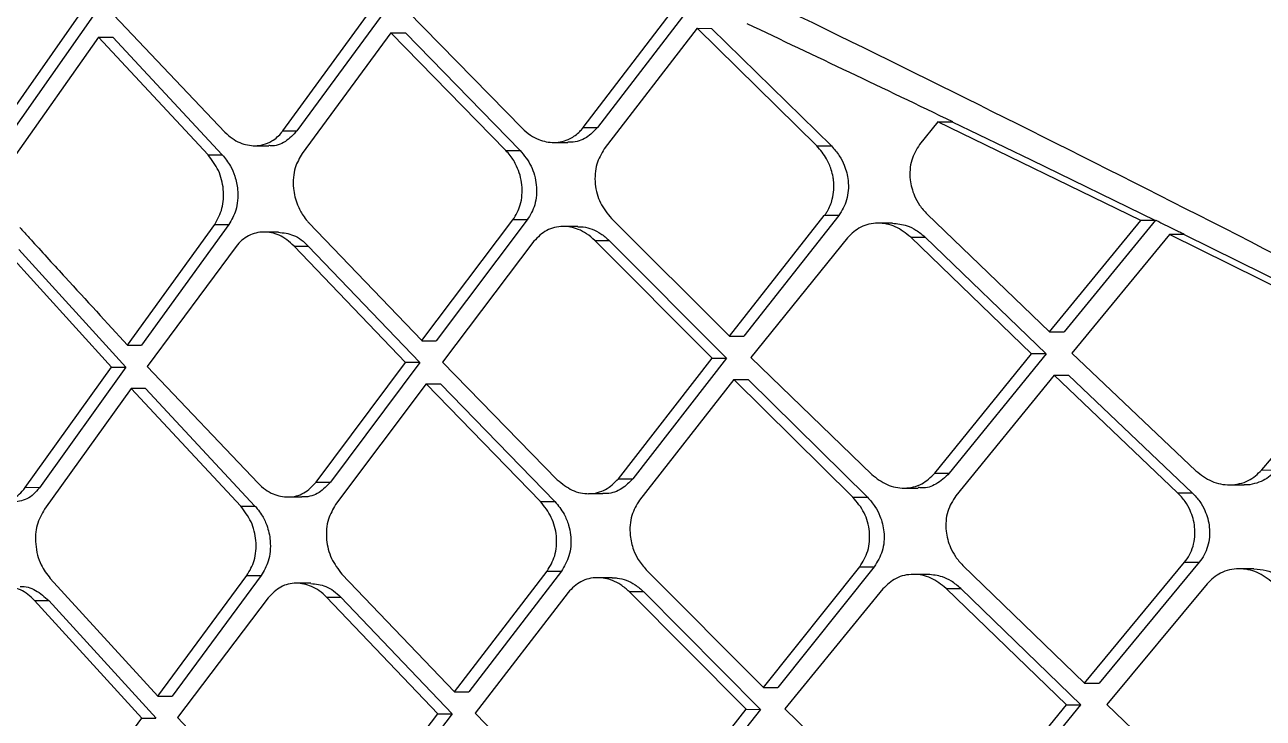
# Model space of a CAD drawing. Extents: x 939 to 1039, y 781 to 934.
# Drawn here: x 1026.9 to 1028.158, y 825.928 to 826.633 of the extents above; entities that cross this region are included whole.
import ezdxf

# ---------------------------------------------------------------- set-up
doc = ezdxf.new("R2010")
doc.units = 0
doc.header["$MEASUREMENT"] = 0
doc.layers.add('1', color=4, linetype='Continuous')

# ---------------------------------------------------------------- blocks, each defined once
blk = doc.blocks.new('Envoy')
at = {"layer": '1', "color": 3, "linetype": 'Continuous', "lineweight": 25}
for p, q in [((88.2152, 27.3452), (88.3012, 27.4679)), ((88.3157, 27.4678), (88.2297, 27.3452)), ((88.3369, 27.4684), (88.4496, 27.3497)), ((88.5083, 27.3509), (88.5973, 27.4724)), ((88.6119, 27.4724), (88.5228, 27.3509)), ((88.6348, 27.4729), (88.7518, 27.3533)), ((88.8134, 27.3542), (88.9074, 27.4769)), ((88.9221, 27.4769), (88.8281, 27.3542)), ((88.9293, 27.4552), (88.835, 27.3325)), ((88.9293, 27.4552), (88.944, 27.4551)), ((89.051, 27.3355), (88.9294, 27.4552)), ((88.944, 27.4551), (89.0657, 27.3355)), ((88.3212, 27.4461), (88.2348, 27.3235)), ((88.4324, 27.3265), (88.3212, 27.4461)), ((88.3212, 27.4461), (88.3357, 27.4461)), ((88.3357, 27.4461), (88.4469, 27.3265)), ((88.6183, 27.4507), (88.5281, 27.328)), ((88.7349, 27.331), (88.6183, 27.4507)), ((88.6183, 27.4507), (88.6329, 27.4506)), ((88.6329, 27.4506), (88.7495, 27.331)), ((88.8134, 27.3542), (88.8281, 27.3542)), ((89.1738, 27.36), (89.1554, 27.337)), ((89.3801, 27.2598), (89.1738, 27.36)), ((89.1886, 27.36), (89.2687, 27.3213)), ((88.5083, 27.3509), (88.5228, 27.3509)), ((88.4796, 27.3358), (88.4941, 27.3358)), ((88.7349, 27.331), (88.7495, 27.331)), ((88.7835, 27.3391), (88.7979, 27.3391)), ((89.051, 27.3355), (89.0657, 27.3355)), ((88.4324, 27.3265), (88.4469, 27.3265)), ((89.2687, 27.3213), (89.3951, 27.2597)), ((89.1629, 27.2663), (89.2874, 27.1466)), ((88.3505, 27.1331), (88.4392, 27.2558)), ((88.4537, 27.2558), (88.365, 27.1331)), ((88.4392, 27.2558), (88.4537, 27.2558)), ((88.535, 27.2573), (88.6497, 27.1377)), ((88.6497, 27.1377), (88.7421, 27.2603)), ((88.7567, 27.2603), (88.6643, 27.1376)), ((88.7567, 27.2603), (88.7421, 27.2603)), ((88.8082, 27.2537), (88.7934, 27.2537)), ((88.8423, 27.2618), (88.9621, 27.1422)), ((88.9621, 27.1422), (89.0585, 27.2648)), ((89.0732, 27.2648), (88.9767, 27.1421)), ((89.0732, 27.2648), (89.0585, 27.2648)), ((89.1278, 27.257), (89.1131, 27.257)), ((89.2874, 27.1466), (89.3801, 27.2598)), ((89.3951, 27.26), (89.3022, 27.1466)), ((89.395, 27.2598), (89.3801, 27.2598)), ((88.5039, 27.248), (88.4893, 27.248)), ((89.0822, 27.2423), (88.9839, 27.1204)), ((89.2692, 27.1244), (89.1463, 27.2428)), ((89.1463, 27.2428), (89.161, 27.2428)), ((89.161, 27.2428), (89.284, 27.1243)), ((89.4092, 27.2455), (89.3101, 27.1249)), ((89.4241, 27.2454), (89.4093, 27.2455)), ((89.5628, 27.1694), (89.4093, 27.2455)), ((89.4242, 27.2454), (89.5607, 27.1779)), ((88.3345, 27.1108), (88.2256, 27.2305)), ((88.2401, 27.2304), (88.349, 27.1108)), ((88.4609, 27.2333), (88.3706, 27.1114)), ((88.633, 27.1154), (88.5198, 27.2338)), ((88.5198, 27.2338), (88.5343, 27.2338)), ((88.5343, 27.2338), (88.6476, 27.1153)), ((88.7635, 27.2386), (88.6707, 27.1159)), ((88.9446, 27.1199), (88.8253, 27.2395)), ((88.8253, 27.2395), (88.8399, 27.2395)), ((88.8399, 27.2395), (88.9593, 27.1198)), ((88.9621, 27.1422), (88.9767, 27.1421)), ((89.2874, 27.1466), (89.3022, 27.1466)), ((88.3505, 27.1331), (88.365, 27.1331)), ((88.6497, 27.1376), (88.6643, 27.1376)), ((89.503, 27.0062), (89.6066, 27.1288)), ((88.5424, 26.9939), (88.633, 27.1154)), ((88.6476, 27.1153), (88.5569, 26.9939)), ((88.6475, 27.1153), (88.633, 27.1154)), ((88.6707, 27.1159), (88.7873, 26.9963)), ((88.8493, 26.9972), (88.9446, 27.1199)), ((88.9593, 27.1198), (88.8639, 26.9972)), ((88.9446, 27.1199), (88.9593, 27.1198)), ((88.984, 27.1204), (89.1067, 27.0016)), ((89.1708, 27.0029), (89.2692, 27.1244)), ((89.284, 27.1243), (89.1855, 27.0028)), ((89.3101, 27.1249), (89.436, 27.0053)), ((88.2466, 26.9882), (88.3345, 27.1108)), ((88.349, 27.1108), (88.2611, 26.9881)), ((88.3345, 27.1108), (88.349, 27.1108)), ((88.3706, 27.1114), (88.4832, 26.9926)), ((89.2919, 27.1026), (89.1922, 26.98)), ((89.4175, 26.983), (89.2919, 27.1026)), ((89.2919, 27.1026), (89.3067, 27.1026)), ((89.3067, 27.1026), (89.4324, 26.983)), ((88.654, 27.0936), (88.5621, 26.971)), ((88.7702, 26.974), (88.654, 27.0936)), ((88.654, 27.0936), (88.6685, 27.0936)), ((88.6685, 27.0936), (88.7848, 26.974)), ((88.9665, 27.0981), (88.8708, 26.9755)), ((89.0876, 26.9785), (88.9665, 27.0981)), ((88.9665, 27.0981), (88.9811, 27.0981)), ((88.9811, 27.0981), (89.1023, 26.9785)), ((88.3545, 27.0891), (88.2663, 26.9664)), ((88.4656, 26.9695), (88.3545, 27.0891)), ((88.369, 27.0891), (88.3545, 27.0891)), ((88.369, 27.0891), (88.4801, 26.9695)), ((89.1708, 27.0029), (89.1855, 27.0028)), ((89.503, 27.0062), (89.5179, 27.0061)), ((88.5424, 26.9939), (88.5569, 26.9939)), ((88.8493, 26.9972), (88.8639, 26.9972)), ((89.4703, 26.9911), (89.4852, 26.9911)), ((88.2611, 26.9881), (88.2466, 26.9882)), ((88.5133, 26.9788), (88.5278, 26.9788)), ((88.819, 26.9821), (88.8335, 26.9821)), ((89.0876, 26.9785), (89.1023, 26.9785)), ((89.1393, 26.9878), (89.154, 26.9878)), ((89.4175, 26.983), (89.4323, 26.983)), ((88.4656, 26.9695), (88.4801, 26.9695)), ((88.7702, 26.974), (88.7848, 26.974)), ((88.6829, 26.7806), (88.7769, 26.9033)), ((88.7915, 26.9033), (88.6974, 26.7806)), ((88.7769, 26.9033), (88.7914, 26.9033)), ((88.8776, 26.9048), (88.9968, 26.7851)), ((88.9968, 26.7851), (89.0945, 26.9078)), ((89.1092, 26.9078), (89.0114, 26.7851)), ((89.0945, 26.9078), (89.1092, 26.9078)), ((89.1992, 26.9092), (89.3229, 26.7896)), ((89.3229, 26.7896), (89.4245, 26.9123)), ((89.4394, 26.9123), (89.3377, 26.7896)), ((89.4245, 26.9123), (89.4394, 26.9123)), ((89.495, 26.9056), (89.4801, 26.9056)), ((88.2722, 26.8957), (88.3815, 26.7761)), ((88.3815, 26.7761), (88.4719, 26.8988)), ((88.4864, 26.8988), (88.3959, 26.7761)), ((88.4719, 26.8988), (88.4864, 26.8988)), ((88.5369, 26.891), (88.5223, 26.891)), ((88.5685, 26.9003), (88.6829, 26.7806)), ((88.8431, 26.8967), (88.8284, 26.8967)), ((89.1639, 26.9), (89.1492, 26.9)), ((89.4474, 26.8906), (89.3455, 26.7679)), ((88.4936, 26.8763), (88.4015, 26.7544)), ((88.6659, 26.7584), (88.5529, 26.8768)), ((88.5529, 26.8768), (88.5674, 26.8768)), ((88.5674, 26.8768), (88.6805, 26.7583)), ((88.7982, 26.8816), (88.7039, 26.7589)), ((88.9791, 26.7629), (88.8602, 26.8825)), ((88.8748, 26.8825), (88.9938, 26.7628)), ((89.1181, 26.8853), (89.0186, 26.7634)), ((89.3045, 26.7673), (89.1823, 26.8858)), ((89.1823, 26.8858), (89.1971, 26.8858)), ((89.3193, 26.7673), (89.1971, 26.8858)), ((88.3651, 26.7538), (88.2561, 26.8735)), ((88.2561, 26.8735), (88.2706, 26.8734)), ((88.2706, 26.8734), (88.3796, 26.7538)), ((89.3229, 26.7896), (89.3377, 26.7896)), ((88.3815, 26.7761), (88.3959, 26.7761)), ((88.6829, 26.7806), (88.6974, 26.7806)), ((88.8824, 26.6402), (88.9791, 26.7629)), ((88.9938, 26.7628), (88.897, 26.6402)), ((88.9791, 26.7629), (88.9937, 26.7628)), ((89.0186, 26.7634), (89.1407, 26.6446)), ((89.205, 26.6459), (89.3045, 26.7673)), ((89.2197, 26.6458), (89.3193, 26.7673)), ((89.3045, 26.7673), (89.3193, 26.7673)), ((89.3455, 26.7679), (89.4706, 26.6483)), ((88.2753, 26.6312), (88.3651, 26.7538)), ((88.3651, 26.7538), (88.3795, 26.7538)), ((88.4015, 26.7544), (88.514, 26.6356)), ((88.5736, 26.6369), (88.6659, 26.7584)), ((88.6804, 26.7583), (88.5881, 26.6368)), ((88.6659, 26.7584), (88.6804, 26.7583)), ((88.7039, 26.7589), (88.8201, 26.6393))]:
    blk.add_line(p, q, dxfattribs=at)
at = {"layer": '1', "color": 3, "linetype": 'Continuous', "lineweight": 25, "flags": 128}
for points in [[(89.1738, 27.36), (89.1821, 27.36), (89.1886, 27.36)], [(89.284, 27.1243), (89.2757, 27.1243), (89.2692, 27.1244)], [(88.8602, 26.8825), (88.8684, 26.8825), (88.8748, 26.8825)]]:
    blk.add_lwpolyline(points, dxfattribs=at)
at = {"layer": '1', "color": 3, "linetype": 'Continuous', "lineweight": 25}
for points, knots in [([(87.2903, 28.5904), (87.2983, 28.5879), (87.3433, 28.5737), (87.4284, 28.5458), (87.5383, 28.5129), (87.6479, 28.4802), (87.753, 28.4464), (87.8751, 28.4063), (88.0186, 28.3607), (88.184, 28.3103), (88.3698, 28.2482), (88.5619, 28.1838), (88.7695, 28.1137), (88.9914, 28.0378), (89.2269, 27.9565), (89.4677, 27.872), (89.7098, 27.7846), (89.9576, 27.6931), (90.1825, 27.6084), (90.3777, 27.5332), (90.5484, 27.4663), (90.7286, 27.3943), (90.9066, 27.3223), (91.0626, 27.2585), (91.1539, 27.2193), (91.1934, 27.2024)], [0, 0, 0, 0, 0.009738, 0.054601, 0.100033, 0.132056, 0.170263, 0.205637, 0.248795, 0.300159, 0.346151, 0.397485, 0.446642, 0.498592, 0.555879, 0.611205, 0.664279, 0.721091, 0.779345, 0.816197, 0.852883, 0.894557, 0.93795, 0.973138, 1, 1, 1, 1]), ([(91.1871, 27.188), (91.0408, 27.2492), (90.7479, 27.3716), (90.3067, 27.5463), (89.8647, 27.7129), (89.4255, 27.8725), (89.0468, 28.003), (88.732, 28.111), (88.4775, 28.1956), (88.2358, 28.2791), (87.9869, 28.3578), (87.7406, 28.4447), (87.5005, 28.5218), (87.3605, 28.5673), (87.2903, 28.5901)], [0, 0, 0, 0, 0.099304, 0.198802, 0.2983853, 0.3983177, 0.4984058, 0.5609177, 0.6237893, 0.6873653, 0.7502551, 0.8333896, 0.9165325, 1, 1, 1, 1]), ([(87.2582, 28.2699), (87.3163, 28.2451), (87.4329, 28.1952), (87.6351, 28.1078), (87.8533, 28.0126), (88.0868, 27.909), (88.3327, 27.7979), (88.6345, 27.6586), (88.995, 27.4875), (89.4125, 27.28), (89.8384, 27.0595), (90.1231, 26.9008), (90.2657, 26.8214)], [0, 0, 0, 0, 0.0809765, 0.1627065, 0.2454562, 0.3257702, 0.4077135, 0.4912673, 0.6164641, 0.7433265, 0.8714642, 1, 1, 1, 1]), ([(88.9799, 27.4601), (89.0145, 27.4436), (89.0839, 27.4107), (89.1538, 27.3771), (89.1888, 27.3604)], [0, 0, 0, 0, 0.499974, 1, 1, 1, 1]), ([(88.7518, 27.3533), (88.7544, 27.3509), (88.7595, 27.3463), (88.7704, 27.3407), (88.7845, 27.3379), (88.7993, 27.3415), (88.8083, 27.3483), (88.8125, 27.3527), (88.8134, 27.354), (88.8135, 27.3542)], [0, 0, 0, 0, 0.142305, 0.273229, 0.500166, 0.749495, 0.926413, 0.991225, 1, 1, 1, 1]), ([(88.8281, 27.3542), (88.8245, 27.3505), (88.8171, 27.3429), (88.8057, 27.339), (88.7991, 27.3393), (88.798, 27.3393)], [0, 0, 0, 0, 0.428934, 0.899453, 1, 1, 1, 1]), ([(88.4496, 27.3496), (88.452, 27.3474), (88.4567, 27.343), (88.467, 27.3374), (88.478, 27.3351), (88.489, 27.3367), (88.4984, 27.3407), (88.5053, 27.3464), (88.508, 27.3504), (88.5083, 27.3509)], [0, 0, 0, 0, 0.133244, 0.261068, 0.499667, 0.625185, 0.774525, 0.975791, 1, 1, 1, 1]), ([(88.5228, 27.3509), (88.5191, 27.347), (88.5116, 27.3392), (88.5006, 27.3348), (88.4947, 27.336), (88.4941, 27.3361)], [0, 0, 0, 0, 0.468262, 0.949485, 1, 1, 1, 1]), ([(88.7422, 27.2603), (88.7451, 27.2653), (88.7496, 27.2729), (88.7517, 27.2856), (88.7516, 27.299), (88.7475, 27.3132), (88.7408, 27.3246), (88.7365, 27.3293), (88.7349, 27.331)], [0, 0, 0, 0, 0.236506, 0.36499, 0.500035, 0.749166, 0.908754, 1, 1, 1, 1]), ([(88.7495, 27.331), (88.7536, 27.3259), (88.7618, 27.3158), (88.7661, 27.2989), (88.7663, 27.2855), (88.7642, 27.2728), (88.7597, 27.2652), (88.7567, 27.2603)], [0, 0, 0, 0, 0.250701, 0.500654, 0.636003, 0.764469, 1, 1, 1, 1]), ([(88.835, 27.3325), (88.8321, 27.3275), (88.8275, 27.3199), (88.8254, 27.3072), (88.8256, 27.2938), (88.83, 27.277), (88.8382, 27.2668), (88.8423, 27.2618)], [0, 0, 0, 0, 0.236152, 0.365172, 0.500611, 0.749881, 1, 1, 1, 1]), ([(89.0585, 27.2648), (89.0586, 27.265), (89.0591, 27.2654), (89.0601, 27.2669), (89.0634, 27.2718), (89.0679, 27.2828), (89.0688, 27.2943), (89.0679, 27.3012), (89.0678, 27.3022), (89.0672, 27.3057), (89.0654, 27.3128), (89.0607, 27.3242), (89.0546, 27.3314), (89.051, 27.3355)], [0, 0, 0, 0, 0.008713, 0.023768, 0.073378, 0.250605, 0.499657, 0.50477, 0.513394, 0.541127, 0.638464, 0.791526, 1, 1, 1, 1]), ([(89.0657, 27.3355), (89.0686, 27.3323), (89.0738, 27.3265), (89.0799, 27.3145), (89.083, 27.3023), (89.0831, 27.2903), (89.0811, 27.2776), (89.0763, 27.2698), (89.0732, 27.2648)], [0, 0, 0, 0, 0.163801, 0.302433, 0.503496, 0.633994, 0.760316, 1, 1, 1, 1]), ([(89.1554, 27.337), (89.1522, 27.3319), (89.1474, 27.3241), (89.1453, 27.3113), (89.1455, 27.299), (89.1489, 27.2865), (89.1552, 27.2748), (89.1602, 27.2692), (89.1629, 27.2663)], [0, 0, 0, 0, 0.240882, 0.368209, 0.499711, 0.712566, 0.84705, 1, 1, 1, 1]), ([(88.4392, 27.2558), (88.4421, 27.2611), (88.4479, 27.2715), (88.4489, 27.2914), (88.4441, 27.3112), (88.4363, 27.3214), (88.4324, 27.3265)], [0, 0, 0, 0, 0.250058, 0.499972, 0.749959, 1, 1, 1, 1]), ([(88.4469, 27.3265), (88.4498, 27.3229), (88.4551, 27.3164), (88.4603, 27.3041), (88.4628, 27.2921), (88.4628, 27.2803), (88.4606, 27.2677), (88.4563, 27.2604), (88.4537, 27.2558)], [0, 0, 0, 0, 0.184002, 0.3258, 0.500502, 0.645809, 0.777626, 1, 1, 1, 1]), ([(88.5281, 27.328), (88.5254, 27.3233), (88.5211, 27.3159), (88.5189, 27.3033), (88.5189, 27.2905), (88.5222, 27.2769), (88.5279, 27.266), (88.5322, 27.2604), (88.5343, 27.2581), (88.5348, 27.2575), (88.535, 27.2573), (88.535, 27.2573), (88.535, 27.2573), (88.535, 27.2573)], [0, 0, 0, 0, 0.224441, 0.355996, 0.49996, 0.716949, 0.872819, 0.96725, 0.991342, 0.997612, 0.999285, 0.999926, 1, 1, 1, 1]), ([(88.8253, 27.2395), (88.8226, 27.2419), (88.8175, 27.2465), (88.8066, 27.2521), (88.7952, 27.2543), (88.7844, 27.2529), (88.7737, 27.2491), (88.7675, 27.2428), (88.7635, 27.2386)], [0, 0, 0, 0, 0.142255, 0.27317, 0.500174, 0.626935, 0.752578, 1, 1, 1, 1]), ([(88.8082, 27.2534), (88.81, 27.2535), (88.8149, 27.2535), (88.8229, 27.2511), (88.8319, 27.2467), (88.8372, 27.2419), (88.8399, 27.2395)], [0, 0, 0, 0, 0.161955, 0.430525, 0.709865, 1, 1, 1, 1]), ([(89.1463, 27.2428), (89.1413, 27.2468), (89.1312, 27.2547), (89.1157, 27.2577), (89.1039, 27.2563), (89.0927, 27.2525), (89.0863, 27.2463), (89.0822, 27.2423)], [0, 0, 0, 0, 0.249733, 0.499567, 0.630199, 0.757203, 1, 1, 1, 1]), ([(89.1278, 27.257), (89.1328, 27.2565), (89.141, 27.2557), (89.1523, 27.2502), (89.158, 27.2454), (89.161, 27.2428)], [0, 0, 0, 0, 0.415933, 0.688155, 1, 1, 1, 1]), ([(89.3953, 27.2601), (89.3958, 27.2598), (89.3968, 27.2593), (89.3978, 27.2588), (89.3983, 27.2586)], [0, 0, 0, 0, 0.500087, 1, 1, 1, 1]), ([(89.3983, 27.2586), (89.4011, 27.2572), (89.4067, 27.2545), (89.4123, 27.2517), (89.415, 27.2503)], [0, 0, 0, 0, 0.500045, 1, 1, 1, 1]), ([(88.2413, 27.2527), (88.2417, 27.2522), (88.243, 27.2507), (88.2473, 27.246), (88.2622, 27.2295), (88.2973, 27.1912), (88.3295, 27.1561), (88.3505, 27.1331)], [0, 0, 0, 0, 0.012801, 0.037085, 0.12011, 0.423994, 1, 1, 1, 1]), ([(88.5198, 27.2338), (88.5174, 27.2361), (88.5127, 27.2405), (88.5024, 27.2463), (88.4887, 27.2493), (88.4757, 27.246), (88.4665, 27.2399), (88.4628, 27.2355), (88.4609, 27.2333)], [0, 0, 0, 0, 0.134085, 0.262232, 0.500019, 0.745243, 0.871522, 1, 1, 1, 1]), ([(88.5039, 27.2478), (88.5091, 27.2472), (88.5171, 27.2464), (88.5273, 27.2404), (88.532, 27.236), (88.5343, 27.2338)], [0, 0, 0, 0, 0.473679, 0.734969, 1, 1, 1, 1]), ([(89.4151, 27.2503), (89.4166, 27.2496), (89.4197, 27.2481), (89.4228, 27.2466), (89.4243, 27.2458)], [0, 0, 0, 0, 0.500007, 1, 1, 1, 1]), ([(89.1067, 27.0016), (89.1117, 26.9977), (89.1217, 26.9899), (89.1372, 26.9871), (89.1491, 26.9886), (89.1603, 26.9926), (89.1667, 26.9988), (89.1708, 27.0029)], [0, 0, 0, 0, 0.249581, 0.49941, 0.631692, 0.759282, 1, 1, 1, 1]), ([(89.1855, 27.0028), (89.1813, 26.9988), (89.1734, 26.9914), (89.1615, 26.9872), (89.1553, 26.9882), (89.154, 26.9883)], [0, 0, 0, 0, 0.485205, 0.897518, 1, 1, 1, 1]), ([(89.436, 27.0053), (89.4412, 27.0013), (89.4516, 26.9933), (89.4678, 26.9904), (89.4803, 26.9919), (89.4921, 26.9959), (89.4987, 27.0021), (89.503, 27.0062)], [0, 0, 0, 0, 0.249836, 0.499413, 0.63488, 0.763482, 1, 1, 1, 1]), ([(89.5179, 27.0061), (89.5137, 27.0021), (89.5071, 26.9958), (89.4955, 26.9921), (89.4889, 26.9906), (89.4854, 26.9911), (89.4852, 26.9911)], [0, 0, 0, 0, 0.464067, 0.716872, 0.983298, 1, 1, 1, 1]), ([(88.4832, 26.9926), (88.4856, 26.9904), (88.4904, 26.986), (88.5007, 26.9803), (88.5143, 26.9776), (88.5305, 26.9814), (88.5384, 26.9897), (88.5424, 26.9939)], [0, 0, 0, 0, 0.135241, 0.263932, 0.50071, 0.74922, 1, 1, 1, 1]), ([(88.5569, 26.9938), (88.5532, 26.99), (88.5457, 26.9821), (88.5346, 26.9784), (88.5285, 26.9789), (88.5278, 26.9789)], [0, 0, 0, 0, 0.457466, 0.935104, 1, 1, 1, 1]), ([(88.7873, 26.9963), (88.7922, 26.9923), (88.8019, 26.9843), (88.8168, 26.9814), (88.8282, 26.9829), (88.8391, 26.9868), (88.8452, 26.9931), (88.8493, 26.9972)], [0, 0, 0, 0, 0.249744, 0.499409, 0.628424, 0.754975, 1, 1, 1, 1]), ([(88.8639, 26.9972), (88.8604, 26.9936), (88.853, 26.986), (88.8416, 26.982), (88.8349, 26.9823), (88.8335, 26.9823)], [0, 0, 0, 0, 0.417973, 0.884857, 1, 1, 1, 1]), ([(88.1898, 26.9873), (88.1943, 26.9832), (88.2032, 26.9751), (88.2194, 26.9719), (88.232, 26.9752), (88.241, 26.9813), (88.2447, 26.9858), (88.2466, 26.9882)], [0, 0, 0, 0, 0.252627, 0.499402, 0.738892, 0.866862, 1, 1, 1, 1]), ([(88.2611, 26.9881), (88.2592, 26.9859), (88.2555, 26.9813), (88.2464, 26.9749), (88.2384, 26.9738), (88.2332, 26.9731)], [0, 0, 0, 0, 0.256695, 0.510131, 1, 1, 1, 1]), ([(89.0945, 26.9078), (89.0977, 26.9129), (89.1025, 26.9207), (89.1047, 26.9335), (89.1046, 26.9467), (89.1001, 26.9634), (89.0918, 26.9735), (89.0876, 26.9785)], [0, 0, 0, 0, 0.243079, 0.370063, 0.500518, 0.7498, 1, 1, 1, 1]), ([(89.1023, 26.9785), (89.105, 26.9754), (89.1101, 26.9697), (89.1162, 26.9578), (89.1194, 26.9455), (89.1194, 26.9333), (89.1172, 26.9206), (89.1124, 26.9129), (89.1092, 26.9078)], [0, 0, 0, 0, 0.157985, 0.294582, 0.502879, 0.632659, 0.75885, 1, 1, 1, 1]), ([(89.1922, 26.98), (89.189, 26.9749), (89.1841, 26.9671), (89.1819, 26.9543), (89.182, 26.9418), (89.1854, 26.9293), (89.1916, 26.9176), (89.1966, 26.9121), (89.1992, 26.9092)], [0, 0, 0, 0, 0.241808, 0.368916, 0.499837, 0.717167, 0.850489, 1, 1, 1, 1]), ([(89.4245, 26.9123), (89.4263, 26.9147), (89.43, 26.9197), (89.4334, 26.9285), (89.4352, 26.9382), (89.4351, 26.9507), (89.4316, 26.9631), (89.4252, 26.9748), (89.4201, 26.9802), (89.4175, 26.983)], [0, 0, 0, 0, 0.122308, 0.246275, 0.372204, 0.500398, 0.719863, 0.852425, 1, 1, 1, 1]), ([(89.4324, 26.983), (89.435, 26.9801), (89.44, 26.9748), (89.4465, 26.9631), (89.45, 26.9505), (89.4501, 26.938), (89.4482, 26.9284), (89.4448, 26.9196), (89.4412, 26.9147), (89.4394, 26.9123)], [0, 0, 0, 0, 0.147767, 0.280702, 0.501398, 0.629357, 0.754891, 0.878337, 1, 1, 1, 1]), ([(88.2663, 26.9664), (88.2634, 26.9612), (88.2576, 26.9508), (88.2566, 26.9336), (88.2589, 26.9199), (88.2633, 26.9074), (88.2687, 26.9002), (88.2722, 26.8957)], [0, 0, 0, 0, 0.249636, 0.499224, 0.644574, 0.776633, 1, 1, 1, 1]), ([(88.4719, 26.8988), (88.4748, 26.9037), (88.4792, 26.9113), (88.4813, 26.924), (88.4813, 26.9373), (88.4773, 26.9542), (88.4695, 26.9644), (88.4656, 26.9695)], [0, 0, 0, 0, 0.237281, 0.365816, 0.500626, 0.750217, 1, 1, 1, 1]), ([(88.4801, 26.9695), (88.4804, 26.9692), (88.4812, 26.9683), (88.4836, 26.9655), (88.4878, 26.9596), (88.493, 26.9489), (88.4959, 26.9359), (88.4958, 26.9236), (88.4935, 26.9109), (88.4891, 26.9035), (88.4864, 26.8988)], [0, 0, 0, 0, 0.017189, 0.047367, 0.146718, 0.297876, 0.500597, 0.642126, 0.772678, 1, 1, 1, 1]), ([(88.5621, 26.971), (88.5593, 26.9662), (88.5549, 26.9588), (88.5526, 26.9461), (88.5526, 26.9326), (88.5567, 26.9155), (88.5646, 26.9053), (88.5685, 26.9002)], [0, 0, 0, 0, 0.227634, 0.358655, 0.50073, 0.750211, 1, 1, 1, 1]), ([(88.7769, 26.9033), (88.7799, 26.9083), (88.7845, 26.916), (88.7867, 26.9287), (88.7866, 26.942), (88.7823, 26.9588), (88.7743, 26.9689), (88.7702, 26.974)], [0, 0, 0, 0, 0.238728, 0.366862, 0.500587, 0.74993, 1, 1, 1, 1]), ([(88.7848, 26.974), (88.7882, 26.97), (88.794, 26.9629), (88.7988, 26.9508), (88.8004, 26.9431), (88.8013, 26.9358), (88.8012, 26.9285), (88.799, 26.9158), (88.7944, 26.9082), (88.7915, 26.9033)], [0, 0, 0, 0, 0.203406, 0.355222, 0.485563, 0.503044, 0.636392, 0.763796, 1, 1, 1, 1]), ([(88.8708, 26.9755), (88.8678, 26.9705), (88.8631, 26.9628), (88.861, 26.9501), (88.861, 26.9382), (88.8639, 26.9261), (88.8695, 26.9141), (88.8747, 26.9081), (88.8776, 26.9048)], [0, 0, 0, 0, 0.237458, 0.365719, 0.499828, 0.691272, 0.831069, 1, 1, 1, 1]), ([(89.5144, 26.8914), (89.5092, 26.8954), (89.4988, 26.9034), (89.4826, 26.9063), (89.4701, 26.9049), (89.4584, 26.9009), (89.4518, 26.8946), (89.4474, 26.8906)], [0, 0, 0, 0, 0.249349, 0.499427, 0.633698, 0.76197, 1, 1, 1, 1]), ([(89.495, 26.9056), (89.4992, 26.9052), (89.507, 26.9047), (89.5189, 26.8999), (89.5256, 26.8944), (89.5293, 26.8914)], [0, 0, 0, 0, 0.337896, 0.63011, 1, 1, 1, 1]), ([(88.2415, 26.8876), (88.2416, 26.8876), (88.2468, 26.8882), (88.2576, 26.885), (88.2663, 26.8772), (88.2706, 26.8734)], [0, 0, 0, 0, 0.010513, 0.511904, 1, 1, 1, 1]), ([(88.5529, 26.8768), (88.5505, 26.8791), (88.5457, 26.8836), (88.5354, 26.8893), (88.5217, 26.8922), (88.5056, 26.8886), (88.4976, 26.8804), (88.4936, 26.8763)], [0, 0, 0, 0, 0.135983, 0.264869, 0.500708, 0.747847, 1, 1, 1, 1]), ([(88.5369, 26.8907), (88.542, 26.8902), (88.55, 26.8894), (88.5603, 26.8835), (88.565, 26.8791), (88.5674, 26.8768)], [0, 0, 0, 0, 0.463969, 0.729287, 1, 1, 1, 1]), ([(88.8602, 26.8825), (88.8575, 26.8849), (88.8523, 26.8896), (88.8414, 26.8951), (88.8301, 26.8973), (88.8193, 26.8959), (88.8084, 26.8921), (88.8023, 26.8858), (88.7982, 26.8816)], [0, 0, 0, 0, 0.144944, 0.276745, 0.500124, 0.627813, 0.753772, 1, 1, 1, 1]), ([(88.8431, 26.8964), (88.8448, 26.8964), (88.8496, 26.8965), (88.8575, 26.8943), (88.8667, 26.8898), (88.8721, 26.8849), (88.8748, 26.8825)], [0, 0, 0, 0, 0.149014, 0.420241, 0.70386, 1, 1, 1, 1]), ([(89.1823, 26.8858), (89.1773, 26.8898), (89.1673, 26.8977), (89.1518, 26.9007), (89.1399, 26.8993), (89.1287, 26.8955), (89.1223, 26.8893), (89.1181, 26.8853)], [0, 0, 0, 0, 0.249599, 0.499416, 0.63082, 0.75813, 1, 1, 1, 1]), ([(89.1971, 26.8858), (89.194, 26.8884), (89.1883, 26.8933), (89.177, 26.8987), (89.1688, 26.8995), (89.1639, 26.9)], [0, 0, 0, 0, 0.316874, 0.589932, 1, 1, 1, 1]), ([(88.2561, 26.8735), (88.2539, 26.8757), (88.2495, 26.88), (88.2396, 26.8859), (88.2264, 26.8889), (88.2137, 26.8856), (88.2048, 26.8795), (88.201, 26.8749), (88.1991, 26.8726)], [0, 0, 0, 0, 0.12851, 0.254836, 0.500014, 0.737609, 0.865813, 1, 1, 1, 1]), ([(88.9968, 26.7851), (88.9995, 26.7851), (89.0044, 26.7851), (89.0093, 26.7851), (89.0114, 26.7851)], [0, 0, 0, 0, 0.559964, 1, 1, 1, 1])]:
    blk.add_open_spline(points, degree=3, knots=knots, dxfattribs=at)

msp = doc.modelspace()

# ---------------------------------------------------------------- block references
at = {"layer": '1'}
msp.add_blockref('Envoy', (938.6538, 799.1744), dxfattribs=at)

doc.saveas('drawing.dxf')
